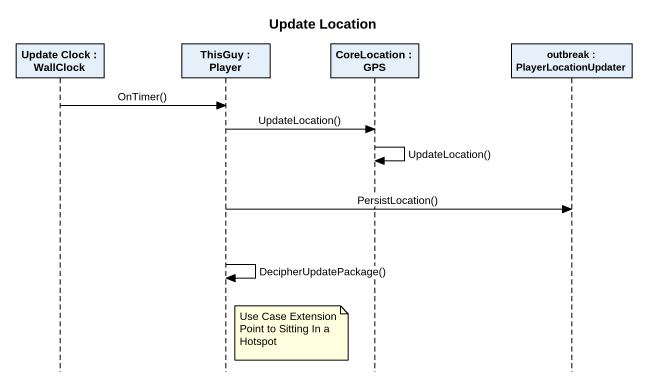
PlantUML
@startuml
title Update Location
hide footbox
participant "Update Clock : WallClock" as Update_Clock
participant "ThisGuy : Player" as ThisGuy
participant "CoreLocation : GPS" as CoreLocation
participant "outbreak : PlayerLocationUpdater" as outbreak

Update_Clock -> ThisGuy : OnTimer()
ThisGuy -> CoreLocation : UpdateLocation()
CoreLocation -> CoreLocation : UpdateLocation()
ThisGuy -> outbreak : PersistLocation()
ThisGuy -> ThisGuy : DecipherUpdatePackage()
note right of ThisGuy
  Use Case Extension
  Point to Sitting In a Hotspot
end note
@enduml
